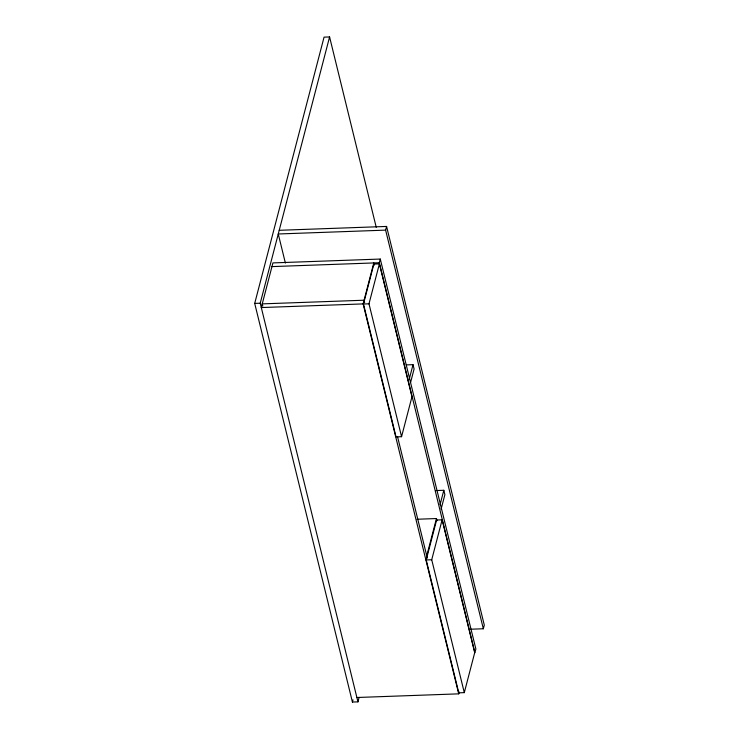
<?xml version="1.0" encoding="UTF-8"?>
<svg xmlns="http://www.w3.org/2000/svg" width="739" height="739" viewBox="0 0 739 739"><rect width="100%" height="100%" fill="white"/><g stroke="black" fill="none" stroke-linecap="round" stroke-linejoin="round"><path stroke-width="1.11" d="M359.108 697.394L357.944 701.856L352.42 702.05L254.706 303.415L324.061 37.144L329.585 36.95L376.243 227.307M357.944 701.856L260.23 303.212L329.585 36.95M356.882 697.505L458.716 693.847L363.126 303.905L373.795 262.936L374.331 265.116M363.468 304.015L373.869 264.072L379.393 263.878L411.965 396.76L401.563 436.694L396.039 436.897L363.468 304.015L368.992 303.812L379.393 263.878M470.771 629.212L483.334 628.769L385.619 230.125L386.58 226.439L279.222 230.3M380.28 259.056L475.87 648.999L474.909 652.685L379.319 262.742L380.28 259.056L272.922 262.908L261.292 307.563L363.126 303.905M409.24 379.181L413.027 364.66L406.154 364.9M410.598 382.414L414.089 369.001L413.027 364.66M352.42 702.05L353.002 699.824M426.745 555.83L436.453 518.547L417.008 519.249M440.038 504.811L443.816 490.29L435.807 490.576M426.209 559.95L436.61 520.016L442.125 519.813L474.706 652.694L464.295 692.628L458.78 692.831L426.209 559.95L431.724 559.756L442.125 519.813M441.1 509.162L444.887 494.631L443.816 490.29M458.716 693.847L459.196 692M483.334 628.769L484.294 625.083L386.58 226.439M385.619 230.125L278.261 233.986L285.393 263.102M271.961 266.603L379.319 262.742M254.706 303.415L260.23 303.212M436.453 518.547L436.989 520.727M368.992 303.812L401.563 436.694M431.724 559.756L464.295 692.628M364.641 302.454L364.087 300.219L262.253 303.877L262.798 306.122M397.6 436.925L427.281 558"/></g></svg>
